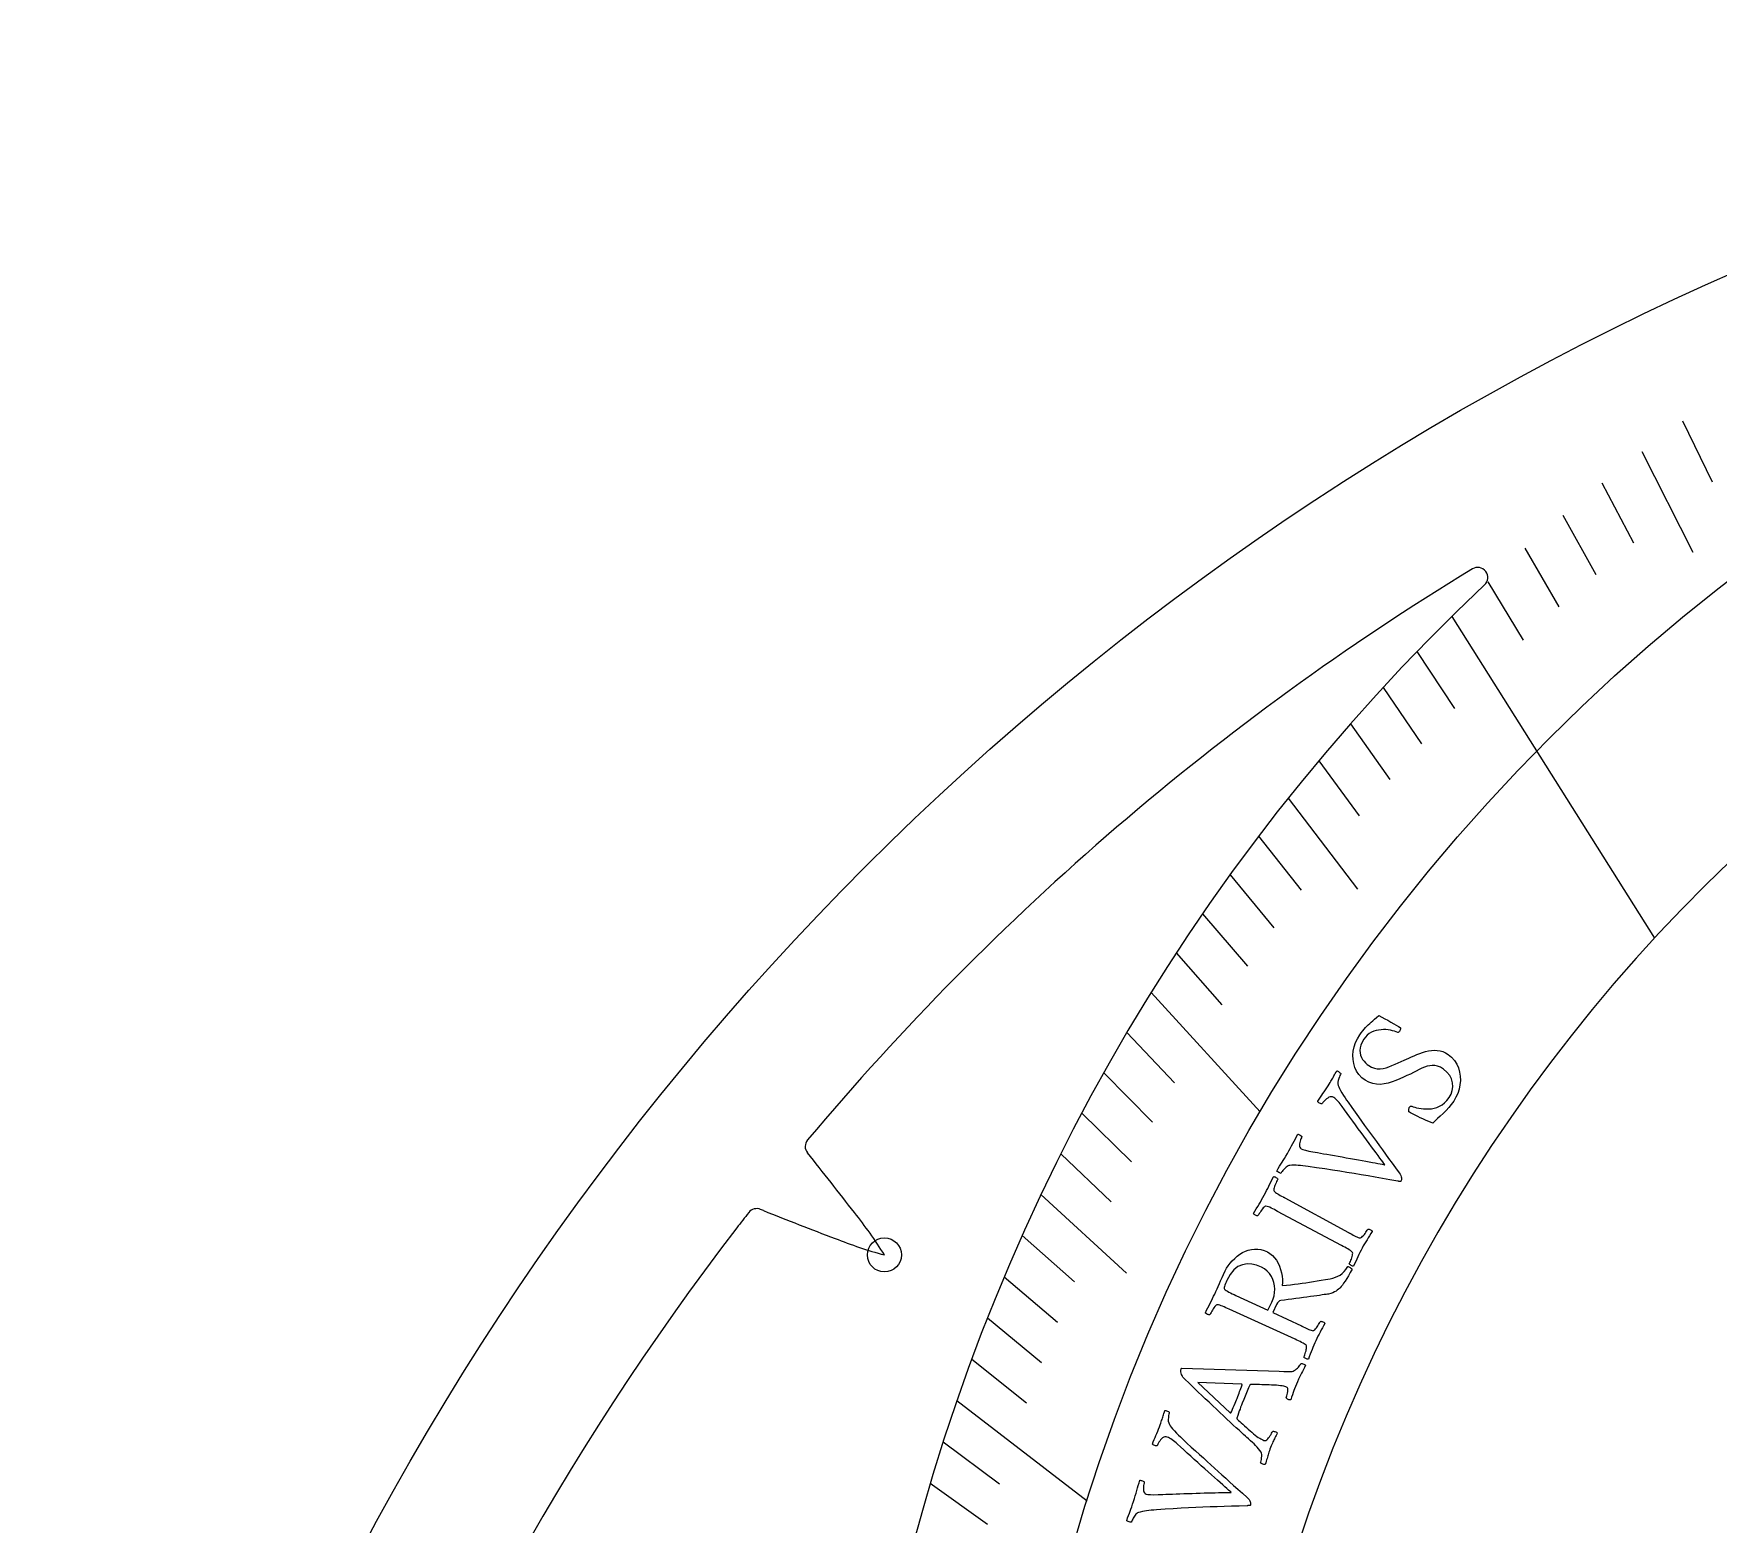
# Model space of a CAD drawing. Header units: millimetres. Extents: x -70 to 70, y -70 to 70.
# Drawn here: x -70.2 to -28.57, y 33.39 to 70.2 of the extents above; entities that cross this region are included whole.
import ezdxf

# ---------------------------------------------------------------- set-up
doc = ezdxf.new("R2010")
doc.units = ezdxf.units.MM
for name, color, linetype in [('CUT_INNER', 6, 'Continuous'), ('CUT_OUTER', 1, 'Continuous'), ('ENGRAVE', 7, 'Continuous'), ('ENGRAVE_FINE', 8, 'Continuous'), ('TEXT', 5, 'Continuous')]:
    doc.layers.add(name, color=color, linetype=linetype)

msp = doc.modelspace()

# ---------------------------------------------------------------- linework, layer by layer
at = {"layer": 'CUT_INNER'}
msp.add_lwpolyline([(-52.167, 41.134), (-52.239, 41.163)], dxfattribs=at)
for centre, radius, start, end in [((-0.001, 20.061), 41.013, 92.3245, 167.9173), ((-0.006, 0.007), 66.681, 121.3038, 139.99003), ((-34.521, 56.768), 0.25, 313.2422, 121.4648), ((0, 20.06), 50.14, 133.2415, 201.4253), ((-50.887, 42.717), 0.25, 140.0977, 218.5897), ((-117.293, -10.611), 84.919, 37.50007, 38.76717), ((-21.394, 16.59), 39.617, 141.8066, 142.5036), ((-52.334, 40.932), 0.25, 67.6368, 141.8555), ((-22.065, 115.865), 80.566, 248.06022, 249.41049), ((-58.249, 34.389), 10.685, 31.9181, 38.801), ((-0.001, 0), 66.689, 142.38338, 178.57318), ((-46.401, 50.375), 10.704, 248.0728, 254.9505)]:
    msp.add_arc(centre, radius, start, end, dxfattribs=at)
at = {"layer": 'CUT_OUTER'}
msp.add_circle((0, 0), 70.2, dxfattribs=at)
at = {"layer": 'ENGRAVE'}
for points in [[(-35.157, 55.809), (-30.152, 47.863)], [(-42.591, 46.518), (-39.894, 43.572)], [(-47.388, 36.442), (-44.169, 33.967)]]:
    msp.add_lwpolyline(points, dxfattribs=at)
for centre, radius in [((0, 20.06), 46.307), ((-49.18, 40.038), 0.421)]:
    msp.add_circle(centre, radius, dxfattribs=at)
at = {"layer": 'ENGRAVE_FINE'}
for points in [[(-29.457, 60.635), (-28.727, 59.133)], [(-30.468, 59.881), (-29.204, 57.398)], [(-31.455, 59.106), (-30.669, 57.629)], [(-32.418, 58.31), (-31.604, 56.846)], [(-33.356, 57.495), (-32.514, 56.043)], [(-34.27, 56.661), (-33.4, 55.223)], [(-36.02, 54.94), (-35.096, 53.531)], [(-36.856, 54.055), (-35.905, 52.661)], [(-37.666, 53.156), (-36.688, 51.777)], [(-38.449, 52.242), (-37.446, 50.879)], [(-39.206, 51.316), (-37.489, 49.069)], [(-39.936, 50.377), (-38.882, 49.046)], [(-40.64, 49.427), (-39.56, 48.113)], [(-41.317, 48.466), (-40.212, 47.17)], [(-41.967, 47.497), (-40.838, 46.218)], [(-43.188, 45.532), (-42.01, 44.291)], [(-43.758, 44.539), (-42.557, 43.317)], [(-44.302, 43.54), (-43.078, 42.337)], [(-44.82, 42.536), (-43.573, 41.353)], [(-45.312, 41.527), (-43.194, 39.586)], [(-45.778, 40.515), (-44.486, 39.372)], [(-46.218, 39.499), (-44.905, 38.377)], [(-46.633, 38.482), (-45.299, 37.381)], [(-47.023, 37.462), (-45.668, 36.383)], [(-47.729, 35.422), (-46.333, 34.386)], [(-48.045, 34.402), (-46.63, 33.388)]]:
    msp.add_lwpolyline(points, dxfattribs=at)
at = {"layer": 'TEXT'}
for points in [[(-37.434, 45.471), (-37.396, 45.526), (-37.359, 45.575), (-37.325, 45.617), (-37.291, 45.654), (-37.258, 45.688), (-37.224, 45.721), (-37.188, 45.754), (-37.151, 45.786), (-37.11, 45.821), (-37.066, 45.859), (-37.017, 45.902), (-36.964, 45.949), (-36.889, 45.912), (-36.814, 45.873), (-36.739, 45.833), (-36.663, 45.79), (-36.593, 45.749), (-36.532, 45.713), (-36.48, 45.682), (-36.439, 45.657), (-36.431, 45.651), (-36.427, 45.642), (-36.427, 45.629), (-36.43, 45.613), (-36.436, 45.596), (-36.442, 45.582), (-36.448, 45.57), (-36.455, 45.56), (-36.464, 45.548), (-36.474, 45.539), (-36.485, 45.533), (-36.497, 45.53), (-36.533, 45.547), (-36.575, 45.563), (-36.623, 45.577), (-36.675, 45.589), (-36.731, 45.598), (-36.788, 45.603), (-36.847, 45.605), (-36.907, 45.601), (-36.968, 45.593), (-37.027, 45.58), (-37.086, 45.561), (-37.143, 45.536), (-37.198, 45.505), (-37.248, 45.466), (-37.293, 45.419), (-37.335, 45.366), (-37.378, 45.293), (-37.409, 45.222), (-37.427, 45.155), (-37.432, 45.091), (-37.426, 45.029), (-37.413, 44.972), (-37.392, 44.918), (-37.363, 44.868), (-37.329, 44.822), (-37.293, 44.781), (-37.254, 44.745), (-37.212, 44.714), (-37.142, 44.675), (-37.072, 44.648), (-37.001, 44.635), (-36.929, 44.635), (-36.857, 44.645), (-36.785, 44.662), (-36.712, 44.685), (-36.638, 44.715), (-36.563, 44.749), (-36.488, 44.782), (-36.412, 44.815), (-36.336, 44.847), (-36.278, 44.873), (-36.218, 44.9), (-36.154, 44.928), (-36.088, 44.957), (-36.02, 44.986), (-35.95, 45.013), (-35.88, 45.037), (-35.808, 45.059), (-35.736, 45.077), (-35.664, 45.088), (-35.592, 45.093), (-35.521, 45.091), (-35.45, 45.081), (-35.382, 45.06), (-35.316, 45.031), (-35.252, 44.991), (-35.166, 44.92), (-35.095, 44.841), (-35.038, 44.753), (-34.996, 44.656), (-34.967, 44.554), (-34.951, 44.45), (-34.948, 44.344), (-34.958, 44.237), (-34.98, 44.131), (-35.013, 44.029), (-35.057, 43.932), (-35.113, 43.839), (-35.173, 43.756), (-35.236, 43.678), (-35.303, 43.604), (-35.374, 43.535), (-35.445, 43.469), (-35.51, 43.406), (-35.572, 43.347), (-35.628, 43.29), (-35.688, 43.314), (-35.749, 43.34), (-35.812, 43.368), (-35.876, 43.398), (-35.938, 43.428), (-35.997, 43.456), (-36.051, 43.483), (-36.101, 43.509), (-36.144, 43.531), (-36.178, 43.549), (-36.203, 43.563), (-36.218, 43.572), (-36.221, 43.587), (-36.223, 43.602), (-36.223, 43.618), (-36.222, 43.633), (-36.22, 43.649), (-36.216, 43.663), (-36.211, 43.677), (-36.203, 43.69), (-36.192, 43.704), (-36.178, 43.711), (-36.163, 43.713), (-36.145, 43.709), (-36.113, 43.697), (-36.074, 43.686), (-36.029, 43.675), (-35.977, 43.663), (-35.92, 43.653), (-35.86, 43.646), (-35.797, 43.643), (-35.73, 43.643), (-35.662, 43.649), (-35.595, 43.662), (-35.528, 43.682), (-35.462, 43.71), (-35.398, 43.746), (-35.337, 43.795), (-35.279, 43.855), (-35.226, 43.926), (-35.179, 44.01), (-35.149, 44.099), (-35.136, 44.192), (-35.142, 44.289), (-35.166, 44.385), (-35.212, 44.473), (-35.28, 44.555), (-35.369, 44.628), (-35.441, 44.672), (-35.51, 44.701), (-35.576, 44.717), (-35.641, 44.72), (-35.705, 44.712), (-35.769, 44.697), (-35.834, 44.675), (-35.9, 44.647), (-35.967, 44.614), (-36.037, 44.579), (-36.109, 44.544), (-36.183, 44.506), (-36.268, 44.466), (-36.356, 44.426), (-36.447, 44.386), (-36.541, 44.346), (-36.636, 44.31), (-36.732, 44.282), (-36.829, 44.262), (-36.925, 44.251), (-37.022, 44.252), (-37.115, 44.269), (-37.207, 44.302), (-37.297, 44.351), (-37.383, 44.416), (-37.455, 44.491), (-37.513, 44.574), (-37.555, 44.666), (-37.584, 44.764), (-37.6, 44.865), (-37.603, 44.968), (-37.593, 45.074), (-37.57, 45.179), (-37.536, 45.281), (-37.491, 45.378), (-37.434, 45.471)], [(-39.222, 42.545), (-39.187, 42.607), (-39.153, 42.668), (-39.12, 42.729), (-39.089, 42.789), (-39.057, 42.849), (-39.026, 42.908), (-38.995, 42.966), (-38.964, 43.024), (-38.953, 43.022), (-38.939, 43.016), (-38.922, 43.008), (-38.903, 42.996), (-38.885, 42.983), (-38.873, 42.972), (-38.866, 42.962), (-38.865, 42.955), (-38.87, 42.944), (-38.877, 42.928), (-38.886, 42.906), (-38.897, 42.878), (-38.908, 42.847), (-38.916, 42.816), (-38.922, 42.784), (-38.926, 42.752), (-38.925, 42.722), (-38.917, 42.696), (-38.902, 42.675), (-38.879, 42.657), (-38.839, 42.64), (-38.778, 42.622), (-38.696, 42.603), (-38.594, 42.584), (-38.54, 42.575), (-38.478, 42.564), (-38.407, 42.552), (-38.329, 42.539), (-38.244, 42.525), (-38.155, 42.509), (-38.062, 42.493), (-37.965, 42.475), (-37.865, 42.458), (-37.766, 42.44), (-37.666, 42.422), (-37.567, 42.405), (-37.469, 42.387), (-37.376, 42.37), (-37.286, 42.354), (-37.201, 42.338), (-37.122, 42.322), (-37.05, 42.309), (-36.986, 42.296), (-36.93, 42.285), (-36.883, 42.276), (-36.848, 42.269), (-36.825, 42.265), (-36.815, 42.263), (-36.824, 42.276), (-36.841, 42.3), (-36.866, 42.334), (-36.898, 42.379), (-36.937, 42.431), (-36.981, 42.491), (-37.031, 42.557), (-37.085, 42.63), (-37.143, 42.708), (-37.204, 42.791), (-37.268, 42.877), (-37.334, 42.968), (-37.403, 43.061), (-37.471, 43.155), (-37.54, 43.25), (-37.609, 43.346), (-37.678, 43.44), (-37.744, 43.532), (-37.808, 43.621), (-37.87, 43.708), (-37.893, 43.74), (-37.918, 43.772), (-37.945, 43.804), (-37.973, 43.835), (-38.001, 43.864), (-38.028, 43.889), (-38.053, 43.91), (-38.078, 43.927), (-38.107, 43.941), (-38.137, 43.946), (-38.167, 43.943), (-38.197, 43.931), (-38.227, 43.913), (-38.255, 43.893), (-38.281, 43.87), (-38.306, 43.845), (-38.328, 43.821), (-38.345, 43.8), (-38.358, 43.783), (-38.368, 43.77), (-38.378, 43.767), (-38.391, 43.769), (-38.407, 43.775), (-38.426, 43.785), (-38.445, 43.798), (-38.459, 43.811), (-38.469, 43.823), (-38.474, 43.836), (-38.44, 43.885), (-38.407, 43.933), (-38.375, 43.98), (-38.343, 44.025), (-38.312, 44.07), (-38.28, 44.116), (-38.248, 44.165), (-38.216, 44.215), (-38.19, 44.257), (-38.167, 44.294), (-38.147, 44.327), (-38.13, 44.355), (-38.115, 44.381), (-38.1, 44.407), (-38.086, 44.433), (-38.071, 44.459), (-38.056, 44.486), (-38.04, 44.516), (-38.021, 44.549), (-38.001, 44.584), (-37.99, 44.582), (-37.976, 44.575), (-37.96, 44.565), (-37.941, 44.551), (-37.923, 44.536), (-37.911, 44.525), (-37.905, 44.517), (-37.904, 44.512), (-37.913, 44.496), (-37.924, 44.471), (-37.937, 44.438), (-37.953, 44.396), (-37.967, 44.35), (-37.973, 44.306), (-37.972, 44.262), (-37.964, 44.22), (-37.953, 44.187), (-37.934, 44.146), (-37.907, 44.096), (-37.873, 44.038), (-37.835, 43.977), (-37.797, 43.918), (-37.759, 43.862), (-37.721, 43.808), (-37.633, 43.683), (-37.548, 43.564), (-37.466, 43.451), (-37.388, 43.343), (-37.313, 43.238), (-37.239, 43.135), (-37.166, 43.034), (-37.095, 42.935), (-37.023, 42.836), (-36.95, 42.735), (-36.876, 42.633), (-36.799, 42.529), (-36.72, 42.421), (-36.637, 42.308), (-36.55, 42.188), (-36.459, 42.063), (-36.435, 42.029), (-36.418, 41.997), (-36.407, 41.968), (-36.401, 41.942), (-36.4, 41.918), (-36.403, 41.895), (-36.408, 41.875), (-36.417, 41.856), (-36.422, 41.852), (-36.429, 41.85), (-36.44, 41.85), (-36.452, 41.852), (-36.466, 41.855), (-36.477, 41.857), (-36.487, 41.858), (-36.496, 41.859), (-36.689, 41.894), (-36.876, 41.927), (-37.056, 41.959), (-37.23, 41.99), (-37.402, 42.019), (-37.575, 42.048), (-37.75, 42.078), (-37.927, 42.106), (-38.109, 42.135), (-38.301, 42.164), (-38.502, 42.193), (-38.713, 42.222), (-38.778, 42.231), (-38.84, 42.239), (-38.899, 42.245), (-38.955, 42.25), (-39.009, 42.253), (-39.062, 42.254), (-39.113, 42.252), (-39.164, 42.248), (-39.184, 42.245), (-39.206, 42.236), (-39.229, 42.223), (-39.252, 42.206), (-39.275, 42.185), (-39.296, 42.164), (-39.316, 42.143), (-39.334, 42.121), (-39.35, 42.1), (-39.364, 42.081), (-39.374, 42.066), (-39.382, 42.053), (-39.386, 42.053), (-39.397, 42.057), (-39.413, 42.065), (-39.435, 42.077), (-39.457, 42.09), (-39.473, 42.1), (-39.483, 42.107), (-39.487, 42.111), (-39.45, 42.174), (-39.415, 42.231), (-39.383, 42.282), (-39.353, 42.327), (-39.325, 42.373), (-39.293, 42.424), (-39.259, 42.481), (-39.222, 42.545)], [(-39.797, 41.512), (-39.766, 41.569), (-39.737, 41.626), (-39.708, 41.682), (-39.681, 41.738), (-39.654, 41.794), (-39.626, 41.852), (-39.596, 41.91), (-39.566, 41.97), (-39.553, 41.972), (-39.539, 41.97), (-39.523, 41.964), (-39.506, 41.954), (-39.489, 41.943), (-39.476, 41.932), (-39.467, 41.922), (-39.461, 41.911), (-39.468, 41.897), (-39.478, 41.877), (-39.489, 41.852), (-39.503, 41.822), (-39.517, 41.789), (-39.529, 41.757), (-39.54, 41.726), (-39.55, 41.695), (-39.557, 41.667), (-39.56, 41.644), (-39.558, 41.626), (-39.551, 41.614), (-39.533, 41.597), (-39.513, 41.581), (-39.488, 41.563), (-39.46, 41.546), (-39.43, 41.529), (-39.398, 41.51), (-39.364, 41.492), (-39.329, 41.472), (-39.323, 41.469), (-39.318, 41.466), (-39.312, 41.463), (-39.306, 41.46), (-39.301, 41.457), (-39.295, 41.454), (-39.289, 41.451), (-39.284, 41.448), (-37.709, 40.591), (-37.704, 40.587), (-37.698, 40.584), (-37.692, 40.581), (-37.687, 40.578), (-37.681, 40.575), (-37.675, 40.572), (-37.67, 40.569), (-37.664, 40.566), (-37.629, 40.547), (-37.595, 40.529), (-37.563, 40.512), (-37.533, 40.497), (-37.504, 40.483), (-37.477, 40.472), (-37.452, 40.463), (-37.429, 40.457), (-37.417, 40.459), (-37.401, 40.466), (-37.383, 40.479), (-37.363, 40.498), (-37.342, 40.521), (-37.321, 40.545), (-37.301, 40.571), (-37.281, 40.598), (-37.264, 40.624), (-37.249, 40.646), (-37.238, 40.663), (-37.23, 40.677), (-37.219, 40.677), (-37.205, 40.674), (-37.189, 40.669), (-37.171, 40.66), (-37.153, 40.651), (-37.14, 40.64), (-37.131, 40.63), (-37.125, 40.618), (-37.159, 40.566), (-37.192, 40.514), (-37.224, 40.463), (-37.255, 40.413), (-37.286, 40.363), (-37.316, 40.312), (-37.346, 40.26), (-37.375, 40.206), (-37.403, 40.154), (-37.43, 40.101), (-37.456, 40.047), (-37.483, 39.991), (-37.508, 39.936), (-37.534, 39.879), (-37.56, 39.822), (-37.586, 39.764), (-37.598, 39.763), (-37.612, 39.764), (-37.628, 39.77), (-37.646, 39.779), (-37.663, 39.79), (-37.676, 39.8), (-37.686, 39.81), (-37.692, 39.82), (-37.685, 39.834), (-37.677, 39.853), (-37.666, 39.877), (-37.654, 39.906), (-37.642, 39.937), (-37.632, 39.968), (-37.623, 40), (-37.615, 40.031), (-37.61, 40.059), (-37.609, 40.081), (-37.612, 40.097), (-37.618, 40.107), (-37.639, 40.127), (-37.664, 40.146), (-37.694, 40.166), (-37.727, 40.186), (-37.763, 40.207), (-37.801, 40.228), (-37.84, 40.249), (-37.882, 40.271), (-39.463, 41.115), (-39.504, 41.137), (-39.544, 41.158), (-39.584, 41.178), (-39.621, 41.197), (-39.658, 41.214), (-39.691, 41.227), (-39.722, 41.237), (-39.751, 41.243), (-39.764, 41.243), (-39.78, 41.236), (-39.797, 41.222), (-39.817, 41.2), (-39.838, 41.174), (-39.858, 41.146), (-39.879, 41.118), (-39.898, 41.088), (-39.916, 41.06), (-39.931, 41.037), (-39.942, 41.018), (-39.95, 41.004), (-39.962, 41.003), (-39.976, 41.005), (-39.992, 41.01), (-40.01, 41.018), (-40.028, 41.027), (-40.041, 41.037), (-40.051, 41.048), (-40.056, 41.06), (-40.023, 41.118), (-39.99, 41.176), (-39.956, 41.233), (-39.923, 41.289), (-39.89, 41.345), (-39.858, 41.401), (-39.827, 41.456), (-39.797, 41.512)], [(-40.759, 39.642), (-40.724, 39.708), (-40.683, 39.772), (-40.636, 39.835), (-40.583, 39.896), (-40.525, 39.954), (-40.464, 40.006), (-40.4, 40.053), (-40.332, 40.095), (-40.261, 40.13), (-40.188, 40.156), (-40.112, 40.174), (-40.035, 40.184), (-39.956, 40.183), (-39.877, 40.171), (-39.797, 40.148), (-39.717, 40.113), (-39.653, 40.074), (-39.594, 40.027), (-39.541, 39.97), (-39.495, 39.905), (-39.454, 39.833), (-39.419, 39.758), (-39.391, 39.679), (-39.369, 39.597), (-39.354, 39.515), (-39.347, 39.434), (-39.346, 39.356), (-39.353, 39.28), (-39.247, 39.291), (-39.145, 39.302), (-39.047, 39.313), (-38.952, 39.325), (-38.86, 39.338), (-38.767, 39.351), (-38.674, 39.366), (-38.581, 39.381), (-38.486, 39.397), (-38.385, 39.414), (-38.279, 39.432), (-38.169, 39.45), (-38.097, 39.465), (-38.032, 39.485), (-37.973, 39.51), (-37.92, 39.54), (-37.87, 39.578), (-37.822, 39.625), (-37.775, 39.682), (-37.729, 39.749), (-37.717, 39.75), (-37.703, 39.747), (-37.686, 39.739), (-37.668, 39.727), (-37.651, 39.713), (-37.638, 39.703), (-37.629, 39.695), (-37.625, 39.69), (-37.671, 39.602), (-37.715, 39.523), (-37.757, 39.453), (-37.796, 39.391), (-37.832, 39.338), (-37.864, 39.293), (-37.894, 39.257), (-37.919, 39.229), (-37.938, 39.212), (-37.962, 39.194), (-37.989, 39.172), (-38.02, 39.147), (-38.057, 39.123), (-38.1, 39.103), (-38.149, 39.086), (-38.204, 39.073), (-38.23, 39.069), (-38.265, 39.063), (-38.31, 39.057), (-38.365, 39.049), (-38.427, 39.04), (-38.496, 39.031), (-38.571, 39.02), (-38.653, 39.01), (-38.738, 38.998), (-38.827, 38.987), (-38.919, 38.974), (-39.013, 38.961), (-39.109, 38.948), (-39.203, 38.935), (-39.296, 38.923), (-39.388, 38.911), (-39.418, 38.902), (-39.444, 38.883), (-39.469, 38.854), (-39.491, 38.816), (-39.585, 38.615), (-38.877, 38.283), (-38.871, 38.281), (-38.865, 38.278), (-38.859, 38.275), (-38.853, 38.272), (-38.848, 38.27), (-38.842, 38.267), (-38.836, 38.264), (-38.83, 38.261), (-38.794, 38.245), (-38.759, 38.229), (-38.726, 38.214), (-38.695, 38.2), (-38.665, 38.188), (-38.638, 38.179), (-38.613, 38.172), (-38.589, 38.167), (-38.577, 38.17), (-38.562, 38.178), (-38.545, 38.192), (-38.526, 38.212), (-38.505, 38.236), (-38.486, 38.261), (-38.468, 38.288), (-38.45, 38.317), (-38.434, 38.344), (-38.421, 38.366), (-38.411, 38.384), (-38.404, 38.398), (-38.392, 38.399), (-38.378, 38.397), (-38.362, 38.392), (-38.343, 38.386), (-38.325, 38.377), (-38.312, 38.367), (-38.301, 38.357), (-38.295, 38.346), (-38.326, 38.291), (-38.356, 38.238), (-38.385, 38.185), (-38.413, 38.133), (-38.44, 38.082), (-38.467, 38.029), (-38.494, 37.975), (-38.52, 37.92), (-38.544, 37.866), (-38.568, 37.811), (-38.592, 37.755), (-38.614, 37.699), (-38.637, 37.642), (-38.659, 37.584), (-38.681, 37.525), (-38.703, 37.466), (-38.716, 37.464), (-38.73, 37.465), (-38.746, 37.469), (-38.764, 37.477), (-38.782, 37.487), (-38.796, 37.497), (-38.806, 37.506), (-38.813, 37.515), (-38.807, 37.53), (-38.8, 37.549), (-38.791, 37.573), (-38.781, 37.603), (-38.771, 37.635), (-38.762, 37.667), (-38.755, 37.699), (-38.749, 37.73), (-38.746, 37.759), (-38.746, 37.781), (-38.75, 37.797), (-38.757, 37.806), (-38.779, 37.824), (-38.805, 37.843), (-38.836, 37.861), (-38.87, 37.879), (-38.908, 37.897), (-38.947, 37.916), (-38.987, 37.935), (-39.029, 37.954), (-40.661, 38.697), (-40.703, 38.717), (-40.745, 38.735), (-40.785, 38.753), (-40.824, 38.77), (-40.861, 38.784), (-40.895, 38.796), (-40.927, 38.803), (-40.955, 38.808), (-40.969, 38.807), (-40.984, 38.799), (-41.001, 38.784), (-41.019, 38.761), (-41.038, 38.733), (-41.057, 38.705), (-41.075, 38.676), (-41.093, 38.646), (-41.108, 38.618), (-41.121, 38.595), (-41.131, 38.575), (-41.138, 38.561), (-41.15, 38.56), (-41.164, 38.561), (-41.181, 38.565), (-41.199, 38.571), (-41.218, 38.58), (-41.232, 38.589), (-41.242, 38.599), (-41.248, 38.61), (-41.218, 38.67), (-41.189, 38.73), (-41.159, 38.788), (-41.13, 38.845), (-41.1, 38.902), (-41.072, 38.959), (-41.044, 39.016), (-41.018, 39.073), (-40.99, 39.134), (-40.961, 39.197), (-40.932, 39.262), (-40.903, 39.33), (-40.871, 39.401), (-40.837, 39.477), (-40.799, 39.557), (-40.759, 39.642)], [(-39.862, 39.736), (-39.984, 39.785), (-40.103, 39.812), (-40.22, 39.816), (-40.335, 39.797), (-40.444, 39.75), (-40.544, 39.67), (-40.635, 39.556), (-40.718, 39.408), (-40.727, 39.388), (-40.739, 39.362), (-40.752, 39.331), (-40.767, 39.295), (-40.779, 39.26), (-40.785, 39.231), (-40.784, 39.209), (-40.776, 39.194), (-40.759, 39.177), (-40.735, 39.159), (-40.704, 39.14), (-40.666, 39.12), (-40.625, 39.099), (-40.583, 39.079), (-40.541, 39.059), (-40.498, 39.038), (-39.702, 38.67), (-39.605, 38.875), (-39.574, 38.951), (-39.553, 39.029), (-39.54, 39.11), (-39.536, 39.193), (-39.542, 39.276), (-39.558, 39.356), (-39.583, 39.433), (-39.617, 39.507), (-39.662, 39.577), (-39.718, 39.638), (-39.785, 39.691), (-39.862, 39.736)], [(-40.174, 35.488), (-40.179, 35.493), (-40.195, 35.507), (-40.221, 35.531), (-40.258, 35.564), (-40.303, 35.605), (-40.356, 35.653), (-40.417, 35.708), (-40.485, 35.77), (-40.559, 35.837), (-40.636, 35.908), (-40.717, 35.983), (-40.802, 36.063), (-40.889, 36.146), (-40.978, 36.229), (-41.068, 36.314), (-41.159, 36.399), (-41.25, 36.485), (-41.339, 36.569), (-41.425, 36.651), (-41.51, 36.732), (-41.591, 36.81), (-41.667, 36.884), (-41.737, 36.953), (-41.803, 37.017), (-41.815, 37.034), (-41.826, 37.057), (-41.836, 37.085), (-41.845, 37.119), (-41.852, 37.152), (-41.855, 37.18), (-41.854, 37.203), (-41.85, 37.22), (-41.848, 37.224), (-41.847, 37.227), (-41.845, 37.229), (-41.844, 37.23), (-41.842, 37.231), (-41.84, 37.232), (-41.837, 37.235), (-41.834, 37.238), (-39.427, 37.169), (-39.309, 37.163), (-39.22, 37.159), (-39.161, 37.157), (-39.132, 37.156), (-39.106, 37.159), (-39.079, 37.167), (-39.052, 37.181), (-39.024, 37.199), (-38.997, 37.221), (-38.972, 37.244), (-38.95, 37.267), (-38.929, 37.292), (-38.912, 37.315), (-38.899, 37.333), (-38.889, 37.347), (-38.884, 37.357), (-38.87, 37.359), (-38.854, 37.357), (-38.837, 37.351), (-38.818, 37.342), (-38.8, 37.331), (-38.787, 37.323), (-38.778, 37.317), (-38.772, 37.312), (-38.8, 37.259), (-38.827, 37.209), (-38.852, 37.162), (-38.875, 37.117), (-38.898, 37.072), (-38.922, 37.022), (-38.947, 36.967), (-38.973, 36.907), (-39, 36.844), (-39.024, 36.786), (-39.044, 36.733), (-39.061, 36.686), (-39.078, 36.638), (-39.097, 36.584), (-39.117, 36.525), (-39.14, 36.46), (-39.153, 36.457), (-39.167, 36.458), (-39.183, 36.462), (-39.202, 36.47), (-39.219, 36.479), (-39.233, 36.489), (-39.243, 36.5), (-39.25, 36.511), (-39.242, 36.531), (-39.234, 36.557), (-39.226, 36.588), (-39.218, 36.626), (-39.211, 36.663), (-39.208, 36.695), (-39.208, 36.721), (-39.212, 36.743), (-39.219, 36.754), (-39.229, 36.764), (-39.243, 36.773), (-39.261, 36.782), (-39.282, 36.789), (-39.312, 36.796), (-39.348, 36.802), (-39.392, 36.808), (-39.442, 36.813), (-39.495, 36.818), (-39.552, 36.821), (-39.612, 36.825), (-39.673, 36.827), (-39.734, 36.83), (-39.794, 36.832), (-39.853, 36.833), (-39.909, 36.835), (-39.961, 36.836), (-40.006, 36.837), (-40.047, 36.838), (-40.081, 36.838), (-40.104, 36.839), (-40.119, 36.839), (-40.123, 36.839), (-40.124, 36.839), (-40.126, 36.838), (-40.13, 36.837), (-40.135, 36.835), (-40.14, 36.832), (-40.144, 36.829), (-40.147, 36.826), (-40.149, 36.822), (-40.164, 36.791), (-40.18, 36.756), (-40.197, 36.718), (-40.215, 36.676), (-40.232, 36.633), (-40.25, 36.591), (-40.266, 36.551), (-40.282, 36.512), (-40.286, 36.502), (-40.29, 36.492), (-40.294, 36.482), (-40.298, 36.472), (-40.302, 36.462), (-40.306, 36.453), (-40.31, 36.444), (-40.313, 36.436), (-40.336, 36.378), (-40.358, 36.324), (-40.377, 36.275), (-40.393, 36.23), (-40.41, 36.185), (-40.428, 36.133), (-40.448, 36.074), (-40.47, 36.009), (-40.47, 36.007), (-40.47, 36.004), (-40.469, 36), (-40.468, 35.995), (-40.467, 35.99), (-40.466, 35.987), (-40.466, 35.985), (-40.466, 35.984), (-40.461, 35.981), (-40.449, 35.969), (-40.427, 35.95), (-40.397, 35.923), (-40.362, 35.891), (-40.323, 35.855), (-40.281, 35.817), (-40.236, 35.776), (-40.189, 35.735), (-40.144, 35.695), (-40.1, 35.658), (-40.058, 35.622), (-40.016, 35.587), (-39.977, 35.557), (-39.941, 35.532), (-39.907, 35.511), (-39.877, 35.494), (-39.849, 35.48), (-39.825, 35.468), (-39.803, 35.459), (-39.781, 35.455), (-39.758, 35.459), (-39.734, 35.472), (-39.709, 35.493), (-39.685, 35.52), (-39.663, 35.547), (-39.644, 35.576), (-39.626, 35.606), (-39.611, 35.634), (-39.599, 35.657), (-39.591, 35.673), (-39.586, 35.684), (-39.578, 35.685), (-39.567, 35.684), (-39.551, 35.681), (-39.531, 35.676), (-39.511, 35.669), (-39.495, 35.663), (-39.481, 35.655), (-39.471, 35.648), (-39.487, 35.612), (-39.502, 35.58), (-39.516, 35.55), (-39.529, 35.523), (-39.541, 35.497), (-39.554, 35.472), (-39.566, 35.446), (-39.578, 35.42), (-39.591, 35.392), (-39.605, 35.36), (-39.62, 35.323), (-39.636, 35.282), (-39.652, 35.24), (-39.666, 35.202), (-39.678, 35.166), (-39.688, 35.134), (-39.697, 35.104), (-39.706, 35.074), (-39.716, 35.043), (-39.725, 35.013), (-39.735, 34.981), (-39.746, 34.944), (-39.759, 34.904), (-39.773, 34.86), (-39.781, 34.859), (-39.792, 34.86), (-39.807, 34.864), (-39.826, 34.871), (-39.846, 34.879), (-39.862, 34.886), (-39.876, 34.894), (-39.886, 34.902), (-39.879, 34.923), (-39.872, 34.952), (-39.866, 34.987), (-39.859, 35.029), (-39.855, 35.072), (-39.856, 35.109), (-39.862, 35.14), (-39.874, 35.164), (-39.903, 35.208), (-39.934, 35.25), (-39.969, 35.291), (-40.007, 35.331), (-40.047, 35.37), (-40.088, 35.409), (-40.13, 35.449), (-40.174, 35.488)], [(-41.439, 36.884), (-40.635, 36.14), (-40.635, 36.14), (-40.633, 36.14), (-40.63, 36.139), (-40.627, 36.139), (-40.623, 36.139), (-40.62, 36.139), (-40.617, 36.14), (-40.616, 36.142), (-40.598, 36.181), (-40.579, 36.225), (-40.559, 36.272), (-40.537, 36.323), (-40.516, 36.373), (-40.497, 36.418), (-40.48, 36.458), (-40.466, 36.493), (-40.448, 36.538), (-40.431, 36.581), (-40.416, 36.623), (-40.402, 36.662), (-40.388, 36.7), (-40.374, 36.741), (-40.358, 36.783), (-40.343, 36.827), (-40.342, 36.831), (-40.342, 36.835), (-40.344, 36.838), (-40.348, 36.842), (-40.352, 36.844), (-40.355, 36.846), (-40.357, 36.847), (-40.357, 36.848)], [(-43.023, 33.951), (-43.002, 34.019), (-42.981, 34.086), (-42.962, 34.152), (-42.943, 34.218), (-42.925, 34.282), (-42.907, 34.346), (-42.888, 34.41), (-42.869, 34.473), (-42.858, 34.473), (-42.843, 34.47), (-42.825, 34.465), (-42.804, 34.458), (-42.784, 34.449), (-42.77, 34.441), (-42.761, 34.433), (-42.758, 34.426), (-42.761, 34.414), (-42.765, 34.397), (-42.769, 34.373), (-42.774, 34.344), (-42.778, 34.311), (-42.78, 34.279), (-42.779, 34.247), (-42.776, 34.215), (-42.769, 34.185), (-42.756, 34.162), (-42.736, 34.144), (-42.711, 34.132), (-42.668, 34.123), (-42.605, 34.118), (-42.521, 34.117), (-42.416, 34.119), (-42.362, 34.121), (-42.299, 34.124), (-42.227, 34.127), (-42.148, 34.13), (-42.062, 34.133), (-41.971, 34.136), (-41.877, 34.14), (-41.778, 34.143), (-41.678, 34.146), (-41.577, 34.149), (-41.476, 34.152), (-41.375, 34.156), (-41.276, 34.159), (-41.181, 34.162), (-41.09, 34.164), (-41.003, 34.166), (-40.922, 34.167), (-40.849, 34.169), (-40.784, 34.169), (-40.726, 34.17), (-40.679, 34.171), (-40.644, 34.172), (-40.62, 34.172), (-40.609, 34.173), (-40.621, 34.184), (-40.643, 34.203), (-40.674, 34.232), (-40.715, 34.268), (-40.764, 34.312), (-40.82, 34.361), (-40.882, 34.416), (-40.95, 34.476), (-41.023, 34.541), (-41.1, 34.608), (-41.18, 34.68), (-41.264, 34.755), (-41.35, 34.832), (-41.436, 34.91), (-41.523, 34.988), (-41.611, 35.068), (-41.697, 35.146), (-41.781, 35.222), (-41.862, 35.296), (-41.941, 35.368), (-41.97, 35.395), (-42.001, 35.421), (-42.034, 35.447), (-42.068, 35.471), (-42.101, 35.494), (-42.132, 35.513), (-42.162, 35.528), (-42.189, 35.54), (-42.221, 35.547), (-42.251, 35.546), (-42.279, 35.537), (-42.307, 35.518), (-42.332, 35.495), (-42.355, 35.469), (-42.377, 35.442), (-42.395, 35.413), (-42.412, 35.384), (-42.425, 35.361), (-42.434, 35.341), (-42.44, 35.326), (-42.45, 35.321), (-42.463, 35.32), (-42.48, 35.323), (-42.501, 35.329), (-42.522, 35.338), (-42.538, 35.347), (-42.55, 35.358), (-42.558, 35.368), (-42.535, 35.424), (-42.513, 35.478), (-42.491, 35.53), (-42.469, 35.58), (-42.448, 35.631), (-42.427, 35.683), (-42.405, 35.737), (-42.384, 35.793), (-42.367, 35.839), (-42.352, 35.88), (-42.34, 35.916), (-42.329, 35.947), (-42.319, 35.976), (-42.31, 36.005), (-42.301, 36.033), (-42.293, 36.061), (-42.284, 36.091), (-42.274, 36.124), (-42.262, 36.16), (-42.25, 36.199), (-42.238, 36.198), (-42.224, 36.195), (-42.206, 36.188), (-42.184, 36.178), (-42.164, 36.168), (-42.15, 36.159), (-42.142, 36.153), (-42.141, 36.147), (-42.146, 36.13), (-42.151, 36.104), (-42.157, 36.069), (-42.164, 36.025), (-42.168, 35.977), (-42.165, 35.932), (-42.155, 35.89), (-42.138, 35.85), (-42.12, 35.82), (-42.094, 35.783), (-42.057, 35.74), (-42.012, 35.691), (-41.962, 35.639), (-41.913, 35.589), (-41.864, 35.542), (-41.815, 35.497), (-41.703, 35.393), (-41.596, 35.294), (-41.492, 35.2), (-41.394, 35.11), (-41.298, 35.024), (-41.205, 34.938), (-41.113, 34.855), (-41.022, 34.772), (-40.932, 34.69), (-40.84, 34.607), (-40.745, 34.522), (-40.649, 34.436), (-40.55, 34.347), (-40.445, 34.253), (-40.335, 34.154), (-40.22, 34.051), (-40.19, 34.022), (-40.166, 33.995), (-40.149, 33.969), (-40.138, 33.944), (-40.132, 33.921), (-40.13, 33.898), (-40.132, 33.877), (-40.137, 33.856), (-40.14, 33.851), (-40.147, 33.848), (-40.157, 33.846), (-40.17, 33.846), (-40.184, 33.846), (-40.196, 33.846), (-40.206, 33.844), (-40.214, 33.843), (-40.41, 33.837), (-40.6, 33.832), (-40.783, 33.825), (-40.96, 33.819), (-41.134, 33.813), (-41.309, 33.806), (-41.486, 33.798), (-41.665, 33.789), (-41.849, 33.78), (-42.043, 33.769), (-42.246, 33.756), (-42.459, 33.74), (-42.524, 33.736), (-42.586, 33.731), (-42.645, 33.725), (-42.701, 33.718), (-42.754, 33.71), (-42.806, 33.699), (-42.856, 33.687), (-42.905, 33.673), (-42.924, 33.665), (-42.944, 33.652), (-42.963, 33.635), (-42.982, 33.613), (-43, 33.588), (-43.017, 33.563), (-43.032, 33.538), (-43.045, 33.513), (-43.056, 33.489), (-43.066, 33.468), (-43.073, 33.45), (-43.078, 33.436), (-43.082, 33.435), (-43.093, 33.437), (-43.11, 33.442), (-43.135, 33.449), (-43.159, 33.457), (-43.177, 33.463), (-43.188, 33.468), (-43.193, 33.472), (-43.169, 33.541), (-43.147, 33.604), (-43.126, 33.66), (-43.107, 33.711), (-43.088, 33.761), (-43.068, 33.818), (-43.046, 33.881), (-43.023, 33.951)]]:
    msp.add_lwpolyline(points, close=True, dxfattribs=at)

doc.saveas('drawing.dxf')
